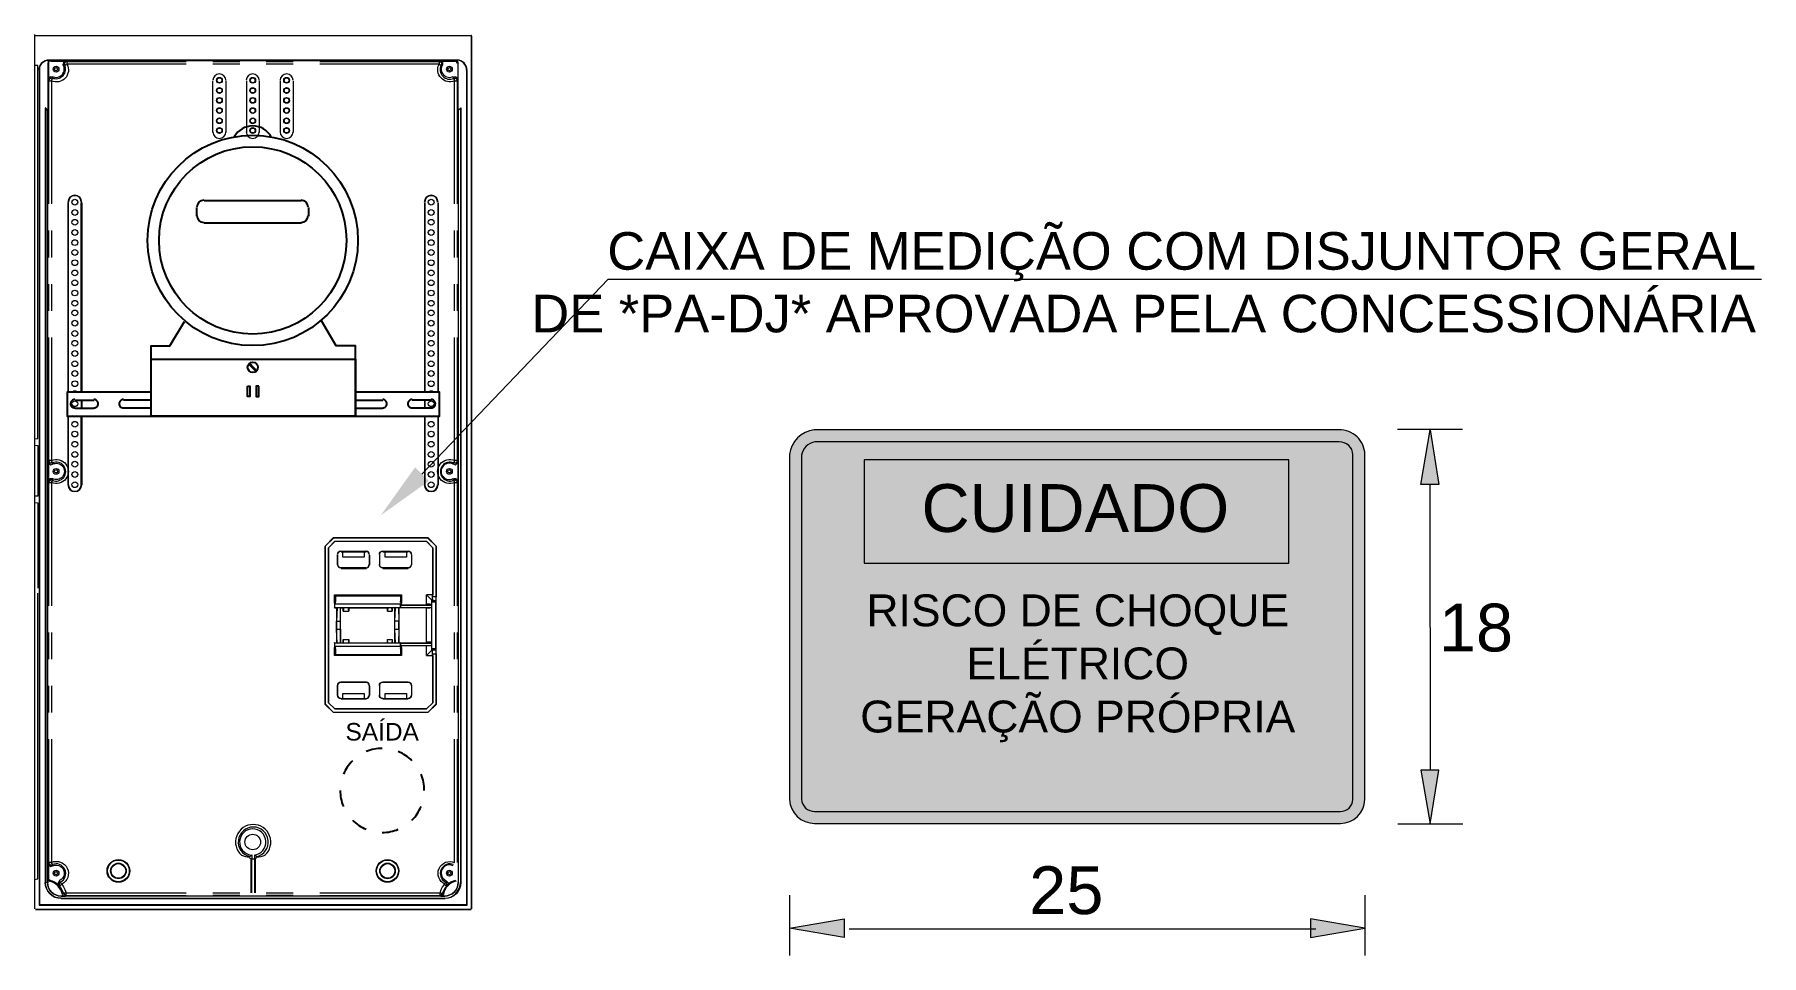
# Model space of a CAD drawing. Header units: millimetres. Extents: x 3949 to 5857, y -2161 to -943.
# Drawn here: x 5021 to 5170.9, y -2160.7 to -2080.8 of the extents above; entities that cross this region are included whole.
import ezdxf

# ---------------------------------------------------------------- set-up
doc = ezdxf.new("R2010")
doc.units = ezdxf.units.MM
doc.layers.add('PADRÃO DE ENTRADA', color=7, linetype='Continuous', lineweight=0)
doc.styles.add('ARIAL', font='arial.ttf')
doc.styles.add('PDF Arial', font='arial.ttf')
doc.styles.add('PDF TimesNewRomanPSMT', font='arial.ttf')

msp = doc.modelspace()

# ---------------------------------------------------------------- hatches: boundary and pattern name
at = {"layer": 'PADRÃO DE ENTRADA', "lineweight": 0}
h = msp.add_hatch(color=256, dxfattribs=at)
h.dxf.hatch_style = 1
edge = h.paths.add_edge_path()
edge.add_arc((5134.31, -2117.32), 2.19, 1.5279, 91.5282)
edge.add_line((5134.25, -2115.13), (5088.7, -2115.13))
edge.add_arc((5088.97, -2117.53), 2.42, 96.3973, 173.6024)
edge.add_line((5086.57, -2117.26), (5086.57, -2147.21))
edge.add_arc((5088.73, -2147.12), 2.16, 182.4237, 270.2616)
edge.add_line((5088.74, -2149.28), (5134.37, -2149.28))
edge.add_arc((5134.38, -2147.17), 2.12, 269.6245, 358.8061)
edge.add_line((5136.5, -2147.21), (5136.5, -2117.26))
at = {"layer": 'PADRÃO DE ENTRADA', "lineweight": 0, "true_color": 0xf1eb1f}
h = msp.add_hatch(color=2, dxfattribs=at)
h.dxf.hatch_style = 1
edge = h.paths.add_edge_path()
edge.add_arc((5134.31, -2117.32), 1.15, 2.1054, 92.1058)
edge.add_line((5134.27, -2116.17), (5088.77, -2116.17))
edge.add_arc((5088.97, -2117.53), 1.38, 98.4711, 171.5285)
edge.add_line((5087.6, -2117.33), (5087.6, -2147.19))
edge.add_arc((5088.73, -2147.12), 1.13, 183.3575, 270.3624)
edge.add_line((5088.74, -2148.25), (5134.37, -2148.25))
edge.add_arc((5134.38, -2147.17), 1.08, 269.4744, 358.3289)
edge.add_line((5135.46, -2147.2), (5135.46, -2117.28))
at = {"layer": 'PADRÃO DE ENTRADA', "lineweight": 0, "true_color": 0x000000}
h = msp.add_hatch(color=18, dxfattribs=at)
h.dxf.hatch_style = 1
h.paths.add_polyline_path([(5129.9, -2117.72), (5093.04, -2117.72), (5093.04, -2126.71), (5129.9, -2126.71)])

# ---------------------------------------------------------------- linework, layer by layer
at = {"layer": 'PADRÃO DE ENTRADA', "lineweight": 0}
for p, q in [((5054.66, -2118.97), (5070.81, -2102.04)), ((5070.81, -2102.04), (5170.92, -2102.04))]:
    msp.add_line(p, q, dxfattribs=at)
at = {"layer": 'PADRÃO DE ENTRADA', "lineweight": 15}
for points in [[(5021.03, -2080.82, 0.414215), (5021.09, -2080.88, 0.414215), (5021.03, -2080.93)], [(5057.6, -2083.09), (5022.43, -2083.09, 0.414213), (5022.23, -2083.32)], [(5022.58, -2119.39), (5022.46, -2119.39), (5022.35, -2119.39), (5022.27, -2119.46), (5022.27, -2119.58), (5022.27, -2117.92), (5022.27, -2118.03), (5022.35, -2118.11), (5022.46, -2118.15), (5022.58, -2118.11, -1.671857), (5022.57, -2119.36)], [(5047.22, -2131.72, 0.011486), (5047.21, -2132.05, 0.011486), (5047.22, -2132.39)], [(5047.59, -2132.39, 0.011486), (5047.6, -2132.05, 0.011486), (5047.59, -2131.72)], [(5052.28, -2131.72, 0.011486), (5052.27, -2132.05, 0.011486), (5052.28, -2132.39)], [(5052.65, -2132.39, 0.011486), (5052.66, -2132.05, 0.011486), (5052.65, -2131.72)], [(5022.43, -2154.25), (5022.31, -2154.18), (5022.27, -2154.06), (5022.27, -2152.79), (5022.27, -2152.9), (5022.35, -2152.98), (5022.46, -2153.02), (5022.58, -2152.98, -1.055241), (5023.17, -2154.26)], [(5058.02, -2154.41, -0.414101), (5056.64, -2155.8), (5023.35, -2155.8)]]:
    msp.add_lwpolyline(points, format="xyb", dxfattribs=at)
for points in [[(5021.04, -2080.97), (5021.04, -2156.69)], [(5021.11, -2080.89), (5058.92, -2080.89)], [(5058.95, -2156.69), (5058.95, -2080.97), (5058.95, -2156.69)], [(5058.95, -2080.97), (5058.95, -2156.69)], [(5022.19, -2083.28), (5022.19, -2087.41)], [(5022.58, -2084.52), (5022.46, -2084.48), (5022.35, -2084.52), (5022.27, -2084.6), (5022.27, -2084.71), (5022.27, -2083.36)], [(5057.72, -2083.05), (5022.31, -2083.05)], [(5022.46, -2083.13), (5023.74, -2083.13), (5023.62, -2083.17), (5023.55, -2083.24), (5023.51, -2083.36), (5023.55, -2083.48)], [(5056.48, -2083.48), (5056.48, -2083.36), (5056.48, -2083.24), (5056.41, -2083.17), (5056.29, -2083.13), (5057.53, -2083.13)], [(5057.76, -2083.36), (5057.76, -2084.71), (5057.72, -2084.6), (5057.64, -2084.52), (5057.53, -2084.48), (5057.41, -2084.52)], [(5057.8, -2087.41), (5057.8, -2083.28)], [(5021.04, -2115.91), (5021.31, -2115.87), (5021.31, -2083.51), (5021.04, -2083.51)], [(5021.42, -2083.94), (5021.42, -2156.38)], [(5021.42, -2083.94), (5021.42, -2083.94)], [(5021.46, -2083.67), (5021.46, -2156.34)], [(5036.52, -2089.31), (5036.52, -2084.83)], [(5037.64, -2084.83), (5037.64, -2089.31)], [(5039.45, -2089.31), (5039.45, -2084.83)], [(5040.54, -2084.83), (5040.54, -2089.31)], [(5042.39, -2089.31), (5042.39, -2084.83)], [(5043.47, -2084.83), (5043.47, -2089.31)], [(5058.53, -2083.67), (5058.53, -2156.34), (5058.57, -2156.38), (5058.57, -2083.94)], [(5022, -2087.22), (5021.96, -2087.18), (5021.96, -2154.45)], [(5022.35, -2154.33), (5022.23, -2154.25), (5022.19, -2154.1), (5022.19, -2154.45), (5022.19, -2087.41), (5022, -2087.22), (5022, -2154.45)], [(5022.19, -2087.41), (5022.19, -2087.41)], [(5058.03, -2087.22), (5058.03, -2087.18), (5058.03, -2154.45), (5058.03, -2087.22), (5057.8, -2087.41), (5057.8, -2154.45)], [(5023.97, -2111.86), (5023.97, -2095.41), (5023.93, -2095.41), (5023.93, -2111.86)], [(5025.09, -2111.86), (5025.09, -2095.41), (5025.13, -2095.41), (5025.13, -2111.86)], [(5054.9, -2095.41), (5054.9, -2095.41)], [(5056.06, -2095.41), (5056.06, -2095.41)], [(5025.09, -2112.55), (5025.09, -2113.25)], [(5025.13, -2112.55), (5025.13, -2113.25)], [(5023.93, -2113.94), (5023.93, -2119.93), (5023.97, -2119.93), (5023.97, -2113.94)], [(5025.13, -2113.94), (5025.13, -2119.93), (5025.09, -2119.93), (5025.09, -2113.94)], [(5021.04, -2116.45), (5021.31, -2116.49), (5021.31, -2120.89), (5021.04, -2120.89)], [(5057.41, -2118.11), (5057.53, -2118.15), (5057.64, -2118.11), (5057.72, -2118.03), (5057.76, -2117.92), (5057.76, -2119.58), (5057.72, -2119.46), (5057.64, -2119.39), (5057.53, -2119.39), (5057.41, -2119.39)], [(5021.04, -2121.43), (5021.31, -2121.47), (5021.31, -2128.88)], [(5047.1, -2124.83), (5046.56, -2125.37), (5047.1, -2124.79)], [(5046.56, -2138.81), (5046.56, -2125.37), (5046.56, -2138.81)], [(5046.98, -2124.48), (5055.17, -2124.48), (5055.17, -2124.52), (5046.98, -2124.52)], [(5055.05, -2124.83), (5047.1, -2124.83), (5047.1, -2124.79), (5055.05, -2124.79)], [(5055.87, -2134.25), (5055.9, -2134.25), (5055.59, -2134.25), (5055.59, -2134.29), (5055.48, -2134.29), (5055.05, -2134.71), (5055.59, -2134.71), (5055.59, -2138.81), (5055.59, -2134.56), (5055.9, -2134.56), (5055.9, -2138.92), (5055.9, -2138.96), (5055.9, -2125.22), (5055.9, -2129.62), (5055.59, -2129.62), (5055.59, -2125.37), (5055.59, -2129.46), (5055.05, -2129.46)], [(5055.17, -2124.52), (5055.9, -2125.22), (5055.17, -2124.48)], [(5047.33, -2126.84), (5047.33, -2125.99), (5047.33, -2126.84)], [(5049.65, -2125.72), (5049.65, -2126.18), (5047.8, -2126.18), (5047.8, -2125.72)], [(5050.11, -2126.84), (5050.11, -2125.99), (5050.11, -2126.84)], [(5053.32, -2125.72), (5053.32, -2126.18), (5051.46, -2126.18), (5051.46, -2125.72)], [(5021.04, -2154.14), (5021.31, -2154.1), (5021.31, -2129.31)], [(5047.06, -2130.16), (5047.06, -2129.46), (5052.89, -2129.46), (5052.89, -2130.16)], [(5052.81, -2130.04), (5052.81, -2129.54), (5047.14, -2129.54), (5047.14, -2130.04)], [(5052.89, -2130.31), (5055.05, -2130.31), (5055.05, -2129.46), (5055.48, -2129.89), (5055.59, -2129.89), (5055.59, -2129.93), (5055.9, -2129.93), (5055.87, -2129.93)], [(5055.52, -2129.93), (5055.87, -2129.93), (5055.87, -2130.08), (5055.52, -2130.08), (5055.52, -2129.93), (5055.48, -2129.89), (5055.48, -2130.31), (5055.48, -2130.35), (5055.48, -2130.54), (5055.48, -2130.58), (5055.48, -2133.6), (5055.48, -2133.63), (5055.48, -2133.87), (5055.48, -2134.29), (5055.52, -2134.25), (5055.52, -2134.1), (5055.52, -2130.08)], [(5047.1, -2130.12), (5047.06, -2130.16), (5047.06, -2130.58), (5047.1, -2130.54), (5047.29, -2130.54), (5047.6, -2130.54), (5047.87, -2130.54), (5048.26, -2130.54), (5051.69, -2130.54), (5052.04, -2130.54), (5052.35, -2130.54), (5052.62, -2130.54), (5052.81, -2130.54), (5052.81, -2130.35), (5052.89, -2130.31), (5052.89, -2130.16), (5052.81, -2130.12)], [(5047.06, -2130.58), (5047.25, -2130.58), (5047.29, -2130.54), (5047.25, -2131.74), (5047.6, -2131.74), (5047.6, -2130.54), (5047.6, -2130.58), (5047.83, -2130.58), (5047.87, -2130.54), (5047.83, -2130.85), (5048.3, -2130.85), (5048.26, -2130.54), (5048.3, -2130.58), (5051.66, -2130.58), (5051.69, -2130.54), (5051.66, -2130.85), (5052.08, -2130.85)], [(5047.25, -2130.58), (5047.25, -2133.6), (5047.29, -2133.63), (5047.25, -2132.44), (5047.6, -2132.44), (5047.6, -2133.63), (5047.6, -2133.6), (5047.83, -2133.6), (5047.87, -2133.63), (5047.83, -2133.32), (5048.3, -2133.32), (5048.26, -2133.63), (5048.3, -2133.6), (5051.66, -2133.6), (5051.69, -2133.63), (5051.66, -2133.32), (5052.08, -2133.32), (5052.04, -2133.63), (5052.08, -2133.6), (5052.31, -2133.6), (5052.35, -2133.63), (5052.31, -2132.44), (5052.66, -2132.44), (5052.62, -2133.63), (5052.66, -2133.6), (5055.05, -2133.6), (5055.05, -2130.58), (5052.66, -2130.58), (5052.62, -2130.54), (5052.66, -2131.74), (5052.31, -2131.74), (5052.35, -2130.54), (5052.31, -2130.58), (5052.08, -2130.58)], [(5047.6, -2133.6), (5047.6, -2130.58)], [(5047.83, -2130.85), (5047.83, -2130.58)], [(5048.3, -2130.58), (5048.3, -2130.85)], [(5051.66, -2130.85), (5051.66, -2130.58)], [(5052.31, -2133.6), (5052.31, -2130.58)], [(5052.66, -2130.58), (5052.66, -2133.6)], [(5052.81, -2130.35), (5055.48, -2130.35)], [(5052.81, -2130.54), (5055.48, -2130.54)], [(5055.52, -2134.1), (5055.87, -2134.1), (5055.87, -2130.08)], [(5055.48, -2133.87), (5052.81, -2133.87), (5052.81, -2133.63), (5052.62, -2133.63), (5052.35, -2133.63), (5052.04, -2133.63), (5051.69, -2133.63), (5048.26, -2133.63), (5047.87, -2133.63), (5047.6, -2133.63), (5047.29, -2133.63), (5047.1, -2133.63), (5047.06, -2133.6), (5047.06, -2134.02), (5047.1, -2134.06)], [(5047.06, -2133.6), (5047.25, -2133.6)], [(5052.89, -2134.02), (5052.89, -2134.71), (5047.06, -2134.71), (5047.06, -2134.02)], [(5047.14, -2134.14), (5047.14, -2134.64), (5047.14, -2133.9), (5052.81, -2133.9), (5052.81, -2134.64), (5052.81, -2134.14)], [(5047.83, -2133.6), (5047.83, -2133.32)], [(5048.3, -2133.32), (5048.3, -2133.6)], [(5051.66, -2133.6), (5051.66, -2133.32)], [(5052.08, -2133.32), (5052.08, -2133.6)], [(5052.81, -2133.63), (5055.48, -2133.63)], [(5052.81, -2134.06), (5052.89, -2134.02), (5052.89, -2133.87)], [(5055.05, -2134.71), (5055.05, -2133.87)], [(5055.87, -2134.1), (5055.87, -2134.25), (5055.52, -2134.25)], [(5052.81, -2134.64), (5047.14, -2134.64), (5052.81, -2134.64)], [(5047.33, -2137.34), (5047.33, -2137.34)], [(5047.33, -2138.19), (5047.33, -2137.34), (5047.33, -2138.19)], [(5047.64, -2137.03), (5047.64, -2137.03)], [(5050.11, -2137.34), (5050.11, -2137.34)], [(5053.47, -2137.03), (5051.27, -2137.03), (5053.47, -2137.03)], [(5047.1, -2139.35), (5046.56, -2138.81), (5047.1, -2139.35)], [(5047.8, -2138.46), (5047.8, -2138), (5049.65, -2138), (5049.65, -2138.46)], [(5050.11, -2138.19), (5050.11, -2138.19)], [(5051.27, -2138.46), (5051.27, -2138.46)], [(5051.46, -2138.46), (5051.46, -2138), (5053.32, -2138), (5053.32, -2138.46)], [(5053.47, -2138.46), (5053.47, -2138.46)], [(5055.59, -2138.81), (5055.05, -2139.35), (5055.59, -2138.81)], [(5046.25, -2138.92), (5046.98, -2139.66), (5046.25, -2138.96)], [(5055.9, -2138.96), (5055.17, -2139.66), (5046.98, -2139.66)], [(5047.1, -2139.35), (5055.05, -2139.35), (5047.1, -2139.35)], [(5055.17, -2139.66), (5055.9, -2138.92)], [(5038.99, -2152.05), (5039.34, -2152.17), (5039.69, -2152.21), (5039.69, -2152.17), (5039.88, -2152.01), (5039.88, -2152.36)], [(5039.69, -2152.25), (5039.84, -2152.36), (5040.15, -2152.36), (5040.3, -2152.25)], [(5039.84, -2152.36), (5039.88, -2152.36), (5040.15, -2152.36), (5040.15, -2152.01), (5040.3, -2152.17), (5040.3, -2152.21), (5040.69, -2152.17), (5041.04, -2152.05)], [(5023.2, -2154.29), (5023.12, -2154.37), (5023.08, -2154.45), (5023.08, -2154.56), (5023.12, -2154.68)], [(5056.79, -2154.29), (5056.87, -2154.37), (5056.95, -2154.45), (5056.95, -2154.56), (5056.87, -2154.68)], [(5021.11, -2156.76), (5058.92, -2156.76)], [(5058.53, -2156.34), (5021.46, -2156.34), (5021.42, -2156.38), (5058.57, -2156.38)], [(5056.52, -2155.45), (5056.44, -2155.57), (5056.33, -2155.6), (5056.64, -2155.6), (5023.35, -2155.6), (5023.7, -2155.6), (5023.55, -2155.57), (5023.47, -2155.45)], [(5056.68, -2155.84), (5023.35, -2155.84)]]:
    msp.add_lwpolyline(points, dxfattribs=at)
for points in [[(5022.29, -2083.03, 0.414213), (5021.42, -2083.9, -0.414213)], [(5024.33, -2113.91, 0.467696), (5024.72, -2113.91, -0.416518)], [(5055.26, -2113.91, 0.467696), (5055.65, -2113.91, -0.416518)], [(5047.62, -2125.66, 0.414101), (5047.33, -2125.95, -0.414101)], [(5047.33, -2126.8, 0.414101), (5047.62, -2127.09, -0.414101)], [(5051.25, -2125.66, 0.414101), (5050.96, -2125.95, -0.414101)], [(5050.96, -2126.8, 0.414101), (5051.25, -2127.09, -0.414101)], [(5053.74, -2125.95, 0.414101), (5053.45, -2125.66, -0.414101)], [(5053.45, -2127.09, 0.414101), (5053.74, -2126.8, -0.414101)], [(5047.62, -2137.02, 0.414101), (5047.33, -2137.31, -0.414101)], [(5051.25, -2137.02, 0.414101), (5050.96, -2137.31, -0.414101)], [(5053.74, -2137.31, 0.414101), (5053.45, -2137.02, -0.414101)], [(5047.33, -2138.15, 0.414101), (5047.62, -2138.44, -0.414101)], [(5050.96, -2138.15, 0.414101), (5051.25, -2138.44, -0.414101)], [(5053.45, -2138.44, 0.414101), (5053.74, -2138.15, -0.414101)], [(5021.96, -2154.41, 0.414101), (5023.33, -2155.78, -0.414101)], [(5022.15, -2154.41, 0.41421), (5023.33, -2155.59, -0.41421)], [(5056.62, -2155.59, 0.41421), (5057.79, -2154.41, -0.41421)]]:
    msp.add_lwpolyline(points, format="xyb", close=True, dxfattribs=at)
at = {"layer": 'PADRÃO DE ENTRADA', "lineweight": 0}
for points in [[(5022.27, -2083.36), (5022.19, -2083.28)], [(5022.43, -2083.09), (5022.46, -2083.13)], [(5034.2, -2083.4), (5023.85, -2083.4), (5023.85, -2083.17), (5023.82, -2083.17), (5023.78, -2083.17), (5023.74, -2083.21), (5023.7, -2083.21), (5023.66, -2083.24), (5023.66, -2083.28), (5023.62, -2083.32), (5023.62, -2083.36), (5023.62, -2083.4), (5023.62, -2083.44), (5023.66, -2083.48), (5023.55, -2083.48)], [(5023.74, -2083.13), (5023.85, -2083.17), (5034.2, -2083.17)], [(5036.52, -2083.17), (5038.84, -2083.17)], [(5038.84, -2083.4), (5036.52, -2083.4)], [(5041.15, -2083.17), (5043.47, -2083.17)], [(5043.47, -2083.4), (5041.15, -2083.4)], [(5045.79, -2083.17), (5056.14, -2083.17), (5056.29, -2083.13)], [(5057.53, -2083.13), (5057.6, -2083.09)], [(5057.8, -2083.28), (5057.76, -2083.36)], [(5022.58, -2084.52), (5022.58, -2084.63), (5022.54, -2084.63), (5022.5, -2084.6), (5022.46, -2084.6), (5022.43, -2084.63), (5022.39, -2084.63), (5022.35, -2084.67), (5022.31, -2084.71), (5022.31, -2084.75), (5022.27, -2084.79), (5022.27, -2084.83), (5022.5, -2084.83), (5022.5, -2095.52)], [(5022.27, -2095.52), (5022.27, -2084.83), (5022.27, -2084.71)], [(5057.49, -2095.52), (5057.49, -2084.83), (5057.72, -2084.83), (5057.72, -2084.79), (5057.72, -2084.75), (5057.68, -2084.71), (5057.68, -2084.67), (5057.64, -2084.67), (5057.6, -2084.63), (5057.56, -2084.63), (5057.53, -2084.6), (5057.49, -2084.6), (5057.45, -2084.63), (5057.41, -2084.63), (5057.41, -2084.52)], [(5057.76, -2084.71), (5057.72, -2084.83), (5057.72, -2095.52)], [(5022.27, -2100.16), (5022.27, -2097.84)], [(5022.5, -2097.84), (5022.5, -2100.16)], [(5057.49, -2100.16), (5057.49, -2097.84)], [(5057.72, -2097.84), (5057.72, -2100.16)], [(5022.27, -2104.79), (5022.27, -2102.47)], [(5022.5, -2102.47), (5022.5, -2104.79)], [(5057.49, -2104.79), (5057.49, -2102.47)], [(5057.72, -2102.47), (5057.72, -2104.79)], [(5022.27, -2117.92), (5022.27, -2117.8), (5022.27, -2107.11)], [(5022.5, -2107.11), (5022.5, -2117.8), (5022.27, -2117.8), (5022.27, -2117.84), (5022.31, -2117.88), (5022.31, -2117.92), (5022.35, -2117.96), (5022.39, -2118), (5022.43, -2118), (5022.46, -2118), (5022.5, -2118), (5022.54, -2118), (5022.58, -2118), (5022.58, -2118.11)], [(5057.41, -2118.11), (5057.41, -2118), (5057.45, -2118), (5057.49, -2118), (5057.53, -2118), (5057.56, -2118), (5057.6, -2118), (5057.64, -2117.96), (5057.68, -2117.96), (5057.68, -2117.92), (5057.72, -2117.88), (5057.72, -2117.84), (5057.72, -2117.8), (5057.49, -2117.8), (5057.49, -2107.11)], [(5057.72, -2107.11), (5057.72, -2117.8), (5057.76, -2117.92)], [(5022.58, -2119.39), (5022.58, -2119.5), (5022.54, -2119.5), (5022.5, -2119.5), (5022.46, -2119.5), (5022.43, -2119.5), (5022.39, -2119.5), (5022.35, -2119.54), (5022.35, -2119.58), (5022.31, -2119.58), (5022.31, -2119.62), (5022.27, -2119.66), (5022.27, -2119.69), (5022.5, -2119.69), (5022.5, -2130.39)], [(5022.27, -2130.39), (5022.27, -2119.69), (5022.27, -2119.58)], [(5057.76, -2119.58), (5057.72, -2119.69), (5057.72, -2130.39)], [(5022.27, -2135.02), (5022.27, -2132.71)], [(5022.5, -2132.71), (5022.5, -2135.02)], [(5057.49, -2135.02), (5057.49, -2132.71)], [(5057.72, -2132.71), (5057.72, -2135.02)], [(5022.27, -2139.66), (5022.27, -2137.34)], [(5022.5, -2137.34), (5022.5, -2139.66)], [(5057.49, -2139.66), (5057.49, -2137.34)], [(5057.72, -2137.34), (5057.72, -2139.66)], [(5022.27, -2152.79), (5022.27, -2152.67), (5022.27, -2141.97)], [(5022.5, -2141.97), (5022.5, -2152.67), (5022.27, -2152.67), (5022.27, -2152.71), (5022.31, -2152.75), (5022.31, -2152.79), (5022.35, -2152.82), (5022.35, -2152.86), (5022.39, -2152.86), (5022.43, -2152.86), (5022.46, -2152.9), (5022.5, -2152.9), (5022.54, -2152.9), (5022.58, -2152.86), (5022.58, -2152.98)], [(5057.72, -2141.97), (5057.72, -2152.67)], [(5021.96, -2154.45), (5022, -2154.45)], [(5022.19, -2154.1), (5022.27, -2154.06)], [(5022.19, -2154.45), (5022.19, -2154.45)], [(5022.43, -2154.25), (5022.43, -2154.29), (5022.35, -2154.33)], [(5023.47, -2155.45), (5023.55, -2155.33), (5023.58, -2155.37), (5023.58, -2155.41), (5023.62, -2155.45), (5023.66, -2155.49), (5023.7, -2155.49), (5023.74, -2155.53), (5023.78, -2155.53), (5023.78, -2155.3), (5023.74, -2155.3), (5023.7, -2155.33), (5023.66, -2155.33), (5023.62, -2155.33), (5023.58, -2155.33), (5023.55, -2155.33), (5023.47, -2155.14), (5023.35, -2154.91), (5023.2, -2154.72), (5023.12, -2154.68)], [(5036.52, -2155.3), (5038.84, -2155.3)], [(5041.15, -2155.3), (5043.47, -2155.3)], [(5045.79, -2155.3), (5056.25, -2155.3), (5056.29, -2155.3), (5056.33, -2155.33), (5056.37, -2155.33), (5056.41, -2155.33), (5056.44, -2155.33), (5056.44, -2155.37), (5056.41, -2155.41), (5056.41, -2155.45), (5056.37, -2155.49), (5056.33, -2155.49), (5056.29, -2155.53), (5056.25, -2155.53), (5056.25, -2155.3), (5056.33, -2155.03), (5056.44, -2154.79), (5056.64, -2154.56), (5056.64, -2154.6), (5056.68, -2154.64), (5056.71, -2154.64), (5056.75, -2154.68), (5056.79, -2154.72), (5056.83, -2154.68), (5056.83, -2154.64), (5056.83, -2154.6), (5056.83, -2154.56), (5056.83, -2154.52), (5056.83, -2154.48), (5056.79, -2154.45), (5056.79, -2154.41), (5056.75, -2154.41), (5056.71, -2154.37), (5056.79, -2154.29)], [(5056.87, -2154.68), (5056.79, -2154.72), (5056.64, -2154.91), (5056.52, -2155.14), (5056.44, -2155.33), (5056.52, -2155.45)], [(5023.35, -2155.6), (5023.35, -2155.6)], [(5023.35, -2155.8), (5023.35, -2155.84)], [(5023.7, -2155.6), (5023.78, -2155.53), (5034.2, -2155.53)], [(5038.84, -2155.53), (5036.52, -2155.53)], [(5043.47, -2155.53), (5041.15, -2155.53)], [(5045.79, -2155.53), (5056.25, -2155.53), (5056.33, -2155.6)], [(5056.64, -2155.6), (5056.64, -2155.6)], [(5056.68, -2155.84), (5056.64, -2155.8)]]:
    msp.add_lwpolyline(points, dxfattribs=at)
for points in [[(5023.66, -2083.48), (5023.7, -2083.48), (5023.7, -2083.44), (5023.74, -2083.44), (5023.78, -2083.44), (5023.82, -2083.4), (5023.85, -2083.4, -0.724436), (5022.5, -2084.83), (5022.5, -2084.79), (5022.54, -2084.75), (5022.54, -2084.71), (5022.58, -2084.67), (5022.58, -2084.63)], [(5056.48, -2083.48), (5056.33, -2083.48), (5056.37, -2083.44), (5056.37, -2083.4), (5056.37, -2083.36), (5056.37, -2083.32), (5056.37, -2083.28), (5056.33, -2083.24), (5056.29, -2083.21), (5056.25, -2083.21), (5056.21, -2083.17), (5056.17, -2083.17), (5056.14, -2083.17), (5056.14, -2083.4), (5056.17, -2083.4), (5056.21, -2083.44), (5056.25, -2083.44), (5056.29, -2083.44), (5056.33, -2083.48, 0.69971), (5057.41, -2084.63), (5057.41, -2084.67), (5057.45, -2084.67), (5057.45, -2084.71), (5057.45, -2084.75), (5057.49, -2084.79), (5057.49, -2084.83, -0.700957), (5056.14, -2083.4), (5045.79, -2083.4)], [(5057.49, -2130.39), (5057.49, -2119.69, -1.555767), (5057.49, -2117.8), (5057.49, -2117.84), (5057.45, -2117.88), (5057.45, -2117.92), (5057.41, -2117.96), (5057.41, -2118, 1.541167), (5057.41, -2119.5), (5057.41, -2119.54), (5057.45, -2119.58), (5057.45, -2119.62), (5057.49, -2119.66), (5057.49, -2119.69), (5057.72, -2119.69), (5057.72, -2119.66), (5057.72, -2119.62), (5057.68, -2119.58), (5057.64, -2119.54), (5057.6, -2119.5), (5057.56, -2119.5), (5057.53, -2119.5), (5057.49, -2119.5), (5057.45, -2119.5), (5057.41, -2119.5), (5057.41, -2119.39)], [(5057.41, -2152.86, 0.96917), (5056.71, -2154.37), (5056.71, -2154.41), (5056.68, -2154.45), (5056.68, -2154.48), (5056.64, -2154.52), (5056.64, -2154.56, -0.975434), (5057.49, -2152.67), (5057.49, -2141.97)], [(5023.2, -2154.29), (5023.28, -2154.37), (5023.24, -2154.41), (5023.2, -2154.45), (5023.16, -2154.48), (5023.16, -2154.52), (5023.16, -2154.56), (5023.16, -2154.6), (5023.16, -2154.64), (5023.2, -2154.68), (5023.2, -2154.72), (5023.24, -2154.72), (5023.24, -2154.68), (5023.28, -2154.68), (5023.28, -2154.64), (5023.31, -2154.64), (5023.35, -2154.6), (5023.39, -2154.56), (5023.35, -2154.52), (5023.35, -2154.48), (5023.31, -2154.45), (5023.31, -2154.41), (5023.28, -2154.41), (5023.28, -2154.37, 0.96917), (5022.58, -2152.86), (5022.58, -2152.82), (5022.54, -2152.79), (5022.54, -2152.75), (5022.5, -2152.71), (5022.5, -2152.67, -0.98486), (5023.39, -2154.56), (5023.55, -2154.79), (5023.66, -2155.03), (5023.78, -2155.3), (5034.2, -2155.3)]]:
    msp.add_lwpolyline(points, format="xyb", dxfattribs=at)
at = {"layer": 'PADRÃO DE ENTRADA', "lineweight": 25}
for points in [[(5035.75, -2095.21), (5044.2, -2095.21)], [(5035.13, -2096.57), (5035.13, -2095.83)], [(5044.82, -2095.83), (5044.82, -2096.57)], [(5044.2, -2097.18), (5035.75, -2097.18)], [(5031.15, -2113.94), (5031.15, -2107.84), (5032.77, -2107.84), (5034.05, -2105.72)], [(5048.88, -2113.94), (5048.88, -2107.84), (5047.22, -2107.84), (5045.94, -2105.68)], [(5039.65, -2109.46), (5040.3, -2110.08)], [(5039.72, -2109.38), (5040.34, -2110.04)], [(5031.15, -2111.86), (5023.85, -2111.86), (5023.85, -2113.94), (5056.17, -2113.94), (5056.17, -2111.86), (5048.88, -2111.86)], [(5024.55, -2112.55), (5026.21, -2112.55)], [(5024.55, -2113.25), (5026.21, -2113.25)], [(5031.15, -2112.55), (5028.76, -2112.55)], [(5031.15, -2113.25), (5028.76, -2113.25)], [(5048.88, -2112.55), (5051.27, -2112.55)], [(5048.88, -2113.25), (5051.27, -2113.25)], [(5055.48, -2112.55), (5053.82, -2112.55)], [(5055.48, -2113.25), (5053.82, -2113.25)], [(5039.84, -2152.36), (5039.84, -2155.3)], [(5040.15, -2152.36), (5040.15, -2155.3)]]:
    msp.add_lwpolyline(points, dxfattribs=at)
at = {"layer": 'PADRÃO DE ENTRADA', "lineweight": 15}
for points in [[(5054.9, -2095.41), (5054.9, -2111.86)], [(5056.06, -2111.86), (5056.06, -2095.41)], [(5054.9, -2112.55), (5054.9, -2113.25)], [(5054.9, -2119.93), (5054.9, -2113.94)], [(5056.06, -2119.93), (5056.06, -2113.94)], [(5046.25, -2138.92), (5046.25, -2138.96), (5046.25, -2125.22), (5046.98, -2124.48), (5046.98, -2124.52), (5046.25, -2125.22)], [(5055.05, -2124.83), (5055.05, -2124.79), (5055.59, -2125.37)], [(5049.84, -2125.68), (5047.64, -2125.68), (5047.64, -2125.72), (5047.72, -2125.72), (5047.8, -2125.72), (5049.65, -2125.72), (5049.76, -2125.72), (5049.8, -2125.72)], [(5050.96, -2125.99), (5050.96, -2126.84), (5051, -2126.84), (5051, -2125.99)], [(5053.47, -2125.68), (5051.27, -2125.68), (5051.27, -2125.72), (5051.35, -2125.72), (5051.46, -2125.72), (5053.32, -2125.72), (5053.39, -2125.72), (5053.47, -2125.72)], [(5053.78, -2126.84), (5053.78, -2125.99), (5053.74, -2125.99), (5053.74, -2126.84)], [(5047.64, -2127.11), (5047.64, -2127.15), (5049.84, -2127.15), (5049.8, -2127.11)], [(5051.27, -2127.11), (5051.27, -2127.15), (5053.47, -2127.15), (5053.47, -2127.11)], [(5047.14, -2129.54), (5052.81, -2129.54), (5052.81, -2130.27), (5047.14, -2130.27)], [(5052.08, -2130.85), (5052.04, -2130.54), (5052.08, -2130.58)], [(5049.84, -2137.03), (5047.64, -2137.03), (5049.8, -2137.03)], [(5050.11, -2138.19), (5050.11, -2137.34)], [(5051, -2138.19), (5051, -2137.34), (5050.96, -2137.34), (5050.96, -2138.19)], [(5053.78, -2137.34), (5053.74, -2137.34), (5053.74, -2138.19), (5053.78, -2138.19)], [(5047.64, -2138.46), (5049.84, -2138.46), (5049.8, -2138.46), (5049.76, -2138.46), (5049.65, -2138.46), (5047.8, -2138.46), (5047.72, -2138.46)], [(5051.27, -2138.46), (5053.47, -2138.46), (5053.39, -2138.46), (5053.32, -2138.46), (5051.46, -2138.46), (5051.35, -2138.46)], [(5021.11, -2156.76), (5058.92, -2156.76)], [(5021.11, -2156.76), (5058.92, -2156.76)]]:
    msp.add_lwpolyline(points, close=True, dxfattribs=at)
at = {"layer": 'PADRÃO DE ENTRADA', "lineweight": 25}
for points in [[(5031.15, -2109), (5048.88, -2109), (5048.88, -2113.94), (5031.15, -2113.94)], [(5039.53, -2111.35), (5039.72, -2111.35), (5039.72, -2112.24), (5039.53, -2112.24)], [(5040.5, -2111.35), (5040.27, -2111.35), (5040.27, -2112.24), (5040.5, -2112.24)]]:
    msp.add_lwpolyline(points, close=True, dxfattribs=at)
for points in [[(5024.53, -2112.5, 0.414214), (5024.16, -2112.86, 0.414214), (5024.53, -2113.23)], [(5026.19, -2113.23, 0.414214), (5026.55, -2112.86, 0.414214), (5026.19, -2112.5)], [(5028.74, -2112.5, 0.414214), (5028.37, -2112.86, 0.414214), (5028.74, -2113.23)], [(5051.25, -2113.23, 0.414214), (5051.61, -2112.86, 0.414214), (5051.25, -2112.5)], [(5053.8, -2112.5, 0.414214), (5053.43, -2112.86, 0.414214), (5053.8, -2113.23)], [(5055.46, -2113.23, 0.414214), (5055.82, -2112.86, 0.414214), (5055.46, -2112.5)]]:
    msp.add_lwpolyline(points, format="xyb", dxfattribs=at)
at = {"layer": 'PADRÃO DE ENTRADA', "lineweight": 0}
for points in [[(5136.5, -2117.26, 0.414215), (5134.25, -2115.13), (5088.7, -2115.13, 0.35022), (5086.57, -2117.26), (5086.57, -2147.21, 0.403204), (5088.74, -2149.28), (5134.37, -2149.28, 0.410037), (5136.5, -2147.21)], [(5135.46, -2117.28, 0.414216), (5134.27, -2116.17), (5088.77, -2116.17, 0.330028), (5087.6, -2117.33), (5087.6, -2147.19, 0.398984), (5088.74, -2148.25), (5134.37, -2148.25, 0.40837), (5135.46, -2147.2)], [(5022.5, -2119.69), (5022.5, -2119.66), (5022.54, -2119.62), (5022.54, -2119.58), (5022.58, -2119.58), (5022.58, -2119.54), (5022.58, -2119.5, 1.545983), (5022.58, -2118), (5022.58, -2117.96), (5022.58, -2117.92), (5022.54, -2117.92), (5022.54, -2117.88), (5022.5, -2117.84), (5022.5, -2117.8, -1.555767)]]:
    msp.add_lwpolyline(points, format="xyb", close=True, dxfattribs=at)
at = {"layer": 'PADRÃO DE ENTRADA', "color": 150, "lineweight": 0, "true_color": 0x007eff}
for points in [[(5139.34, -2115.06), (5144.98, -2115.06)], [(5142.14, -2119.86), (5142.17, -2144.65)], [(5139.35, -2149.31), (5144.99, -2149.31)], [(5086.57, -2155.5), (5086.57, -2160.74)], [(5136.5, -2155.5), (5136.5, -2160.74)], [(5132.23, -2158.46), (5091.74, -2158.46)]]:
    msp.add_lwpolyline(points, dxfattribs=at)
for points in [[(5142.92, -2119.86), (5141.36, -2119.86), (5142.17, -2115.13)], [(5142.92, -2144.65), (5141.36, -2144.65), (5142.17, -2149.31)], [(5091.29, -2157.58), (5091.29, -2159.19), (5086.57, -2158.38)], [(5131.78, -2157.58), (5131.78, -2159.19), (5136.5, -2158.38)]]:
    msp.add_lwpolyline(points, close=True, dxfattribs=at)
at = {"layer": 'PADRÃO DE ENTRADA', "lineweight": 0}
msp.add_lwpolyline([(5129.9, -2117.72), (5093.04, -2117.72), (5093.04, -2126.71), (5129.9, -2126.71)], close=True, dxfattribs=at)
at = {"layer": 'PADRÃO DE ENTRADA', "lineweight": 15}
for centre, radius in [((5022.9, -2083.82), 0.251), ((5022.9, -2083.82), 0.135), ((5037.08, -2084.79), 0.251), ((5037.08, -2084.79), 0.212), ((5039.97, -2084.79), 0.251), ((5039.97, -2084.79), 0.212), ((5042.91, -2084.79), 0.251), ((5042.91, -2084.79), 0.212), ((5057.04, -2083.82), 0.251), ((5057.04, -2083.82), 0.135), ((5037.08, -2085.68), 0.251), ((5037.08, -2086.53), 0.251), ((5037.08, -2085.68), 0.212), ((5037.08, -2086.53), 0.212), ((5039.97, -2085.68), 0.251), ((5039.97, -2086.53), 0.251), ((5039.97, -2085.68), 0.212), ((5039.97, -2086.53), 0.212), ((5042.91, -2085.68), 0.251), ((5042.91, -2086.53), 0.251), ((5042.91, -2085.68), 0.212), ((5042.91, -2086.53), 0.212), ((5037.08, -2087.42), 0.251), ((5037.08, -2087.42), 0.212), ((5039.97, -2087.42), 0.251), ((5039.97, -2087.42), 0.212), ((5042.91, -2087.42), 0.251), ((5042.91, -2087.42), 0.212), ((5037.08, -2088.3), 0.251), ((5037.08, -2089.15), 0.251), ((5037.08, -2088.3), 0.212), ((5037.08, -2089.15), 0.212), ((5039.97, -2088.3), 0.251), ((5039.97, -2089.15), 0.251), ((5039.97, -2088.3), 0.212), ((5039.97, -2089.15), 0.212), ((5042.91, -2088.3), 0.251), ((5042.91, -2089.15), 0.251), ((5042.91, -2088.3), 0.212), ((5042.91, -2089.15), 0.212), ((5024.53, -2095.37), 0.251), ((5024.53, -2095.37), 0.251), ((5055.46, -2095.37), 0.251), ((5055.46, -2095.37), 0.251), ((5024.53, -2096.26), 0.251), ((5024.53, -2096.26), 0.251), ((5024.53, -2097.11), 0.251), ((5024.53, -2097.11), 0.251), ((5055.46, -2096.26), 0.251), ((5055.46, -2096.26), 0.251), ((5055.46, -2097.11), 0.251), ((5055.46, -2097.11), 0.251), ((5024.53, -2098), 0.251), ((5024.53, -2098), 0.251), ((5055.46, -2098), 0.251), ((5055.46, -2098), 0.251), ((5024.53, -2098.88), 0.251), ((5024.53, -2098.88), 0.251), ((5024.53, -2099.73), 0.251), ((5024.53, -2099.73), 0.251), ((5055.46, -2098.88), 0.251), ((5055.46, -2098.88), 0.251), ((5055.46, -2099.73), 0.251), ((5055.46, -2099.73), 0.251), ((5024.53, -2100.62), 0.251), ((5024.53, -2100.62), 0.251), ((5024.53, -2101.51), 0.251), ((5024.53, -2101.51), 0.251), ((5055.46, -2100.62), 0.251), ((5055.46, -2100.62), 0.251), ((5055.46, -2101.51), 0.251), ((5055.46, -2101.51), 0.251), ((5024.53, -2102.36), 0.251), ((5024.53, -2102.36), 0.251), ((5055.46, -2102.36), 0.251), ((5055.46, -2102.36), 0.251), ((5024.53, -2103.25), 0.251), ((5024.53, -2103.25), 0.251), ((5024.53, -2104.14), 0.251), ((5024.53, -2104.14), 0.251), ((5055.46, -2103.25), 0.251), ((5055.46, -2103.25), 0.251), ((5055.46, -2104.14), 0.251), ((5055.46, -2104.14), 0.251), ((5024.53, -2104.98), 0.251), ((5024.53, -2104.98), 0.251), ((5024.53, -2105.87), 0.251), ((5024.53, -2105.87), 0.251), ((5055.46, -2104.98), 0.251), ((5055.46, -2104.98), 0.251), ((5055.46, -2105.87), 0.251), ((5055.46, -2105.87), 0.251), ((5024.53, -2106.76), 0.251), ((5024.53, -2106.76), 0.251), ((5024.53, -2107.61), 0.251), ((5024.53, -2107.61), 0.251), ((5055.46, -2106.76), 0.251), ((5055.46, -2106.76), 0.251), ((5055.46, -2107.61), 0.251), ((5055.46, -2107.61), 0.251), ((5024.53, -2108.5), 0.251), ((5024.53, -2108.5), 0.251), ((5055.46, -2108.5), 0.251), ((5055.46, -2108.5), 0.251), ((5024.53, -2109.39), 0.251), ((5024.53, -2109.39), 0.251), ((5024.53, -2110.24), 0.251), ((5024.53, -2110.24), 0.251), ((5055.46, -2109.39), 0.251), ((5055.46, -2109.39), 0.251), ((5055.46, -2110.24), 0.251), ((5055.46, -2110.24), 0.251), ((5024.53, -2111.12), 0.251), ((5024.53, -2111.12), 0.251), ((5055.46, -2111.12), 0.251), ((5055.46, -2111.12), 0.251), ((5024.53, -2112.86), 0.251), ((5024.53, -2112.86), 0.251), ((5055.46, -2112.86), 0.251), ((5055.46, -2112.86), 0.251), ((5024.53, -2114.64), 0.251), ((5024.53, -2114.64), 0.251), ((5055.46, -2114.64), 0.251), ((5055.46, -2114.64), 0.251), ((5024.53, -2115.49), 0.251), ((5024.53, -2115.49), 0.251), ((5024.53, -2116.38), 0.251), ((5024.53, -2116.38), 0.251), ((5055.46, -2115.49), 0.251), ((5055.46, -2115.49), 0.251), ((5055.46, -2116.38), 0.251), ((5055.46, -2116.38), 0.251), ((5024.53, -2117.26), 0.251), ((5024.53, -2117.26), 0.251), ((5024.53, -2118.11), 0.251), ((5024.53, -2118.11), 0.251), ((5055.46, -2117.26), 0.251), ((5055.46, -2117.26), 0.251), ((5055.46, -2118.11), 0.251), ((5055.46, -2118.11), 0.251), ((5022.9, -2118.73), 0.251), ((5022.9, -2118.73), 0.135), ((5024.53, -2119), 0.251), ((5024.53, -2119), 0.251), ((5055.46, -2119), 0.251), ((5055.46, -2119), 0.251), ((5057.04, -2118.73), 0.251), ((5057.04, -2118.73), 0.135), ((5024.53, -2119.89), 0.251), ((5024.53, -2119.89), 0.251), ((5055.46, -2119.89), 0.251), ((5055.46, -2119.89), 0.251), ((5039.97, -2150.9), 0.676), ((5039.97, -2150.9), 0.676), ((5022.9, -2153.6), 0.251), ((5022.9, -2153.6), 0.135), ((5028.31, -2153.41), 0.985), ((5028.31, -2153.41), 0.946), ((5028.31, -2153.41), 0.676), ((5028.31, -2153.41), 0.637), ((5051.67, -2153.41), 0.985), ((5051.67, -2153.41), 0.946), ((5051.67, -2153.41), 0.676), ((5051.67, -2153.41), 0.637), ((5057.04, -2153.6), 0.251), ((5057.04, -2153.6), 0.135)]:
    msp.add_circle(centre, radius, dxfattribs=at)
at = {"layer": 'PADRÃO DE ENTRADA', "lineweight": 25}
for centre, radius in [((5039.97, -2098.69), 9.13), ((5039.97, -2098.69), 8.13), ((5039.97, -2109.7), 0.444)]:
    msp.add_circle(centre, radius, dxfattribs=at)
at = {"layer": 'PADRÃO DE ENTRADA', "lineweight": 15}
for centre, radius, start, end in [((5021.09, -2080.93), 0.0579, 89.9999, 180.0001), ((5058.89, -2080.93), 0.0579, 359.9999, 90.0001), ((5058.89, -2080.93), 0.0579, 359.9999, 90.0001), ((5022.4, -2083.24), 0.212, 90.0001, 179.9999), ((5022.9, -2083.82), 0.83, 246.0937, 27.9929), ((5022.9, -2083.82), 0.714, 241.7703, 32.9427), ((5057.04, -2083.82), 0.714, 147.0573, 298.2297), ((5057.5, -2083.32), 0.212, 0.0001, 89.9999), ((5057.58, -2083.24), 0.212, 0.0001, 89.9999), ((5057.66, -2083.9), 0.869, 0, 90), ((5057.7, -2083.9), 0.869, 0, 90), ((5037.08, -2084.79), 0.56, 0, 180), ((5039.97, -2084.79), 0.56, 0, 180), ((5042.91, -2084.79), 0.56, 0, 180), ((5037.08, -2089.27), 0.56, 180, 360), ((5039.97, -2089.27), 0.56, 180, 360), ((5042.91, -2089.27), 0.56, 180, 360), ((5024.53, -2095.37), 0.599, 0, 180), ((5024.53, -2095.37), 0.56, 0, 180), ((5055.46, -2095.37), 0.599, 0, 180), ((5055.46, -2095.37), 0.56, 0, 180), ((5024.53, -2112.01), 0.251, 49.1968, 130.8032), ((5024.53, -2112.01), 0.251, 56.2665, 123.7335), ((5055.46, -2112.01), 0.251, 49.1968, 130.8032), ((5055.46, -2112.01), 0.251, 56.2665, 123.7335), ((5057.04, -2118.73), 0.714, 61.7704, 298.2296), ((5024.53, -2119.89), 0.599, 180, 360), ((5024.53, -2119.89), 0.56, 180, 360), ((5055.46, -2119.89), 0.599, 180, 360), ((5055.46, -2119.89), 0.56, 180, 360), ((5049.78, -2125.95), 0.29, 0.011, 89.989), ((5049.78, -2126.8), 0.29, 270.011, 359.989), ((5049.82, -2125.95), 0.29, 0.011, 89.989), ((5049.82, -2126.8), 0.29, 270.011, 359.989), ((5049.78, -2137.31), 0.29, 0.011, 89.989), ((5049.82, -2137.31), 0.29, 0.011, 89.989), ((5049.78, -2138.15), 0.29, 270.011, 359.989), ((5049.82, -2138.15), 0.29, 270.011, 359.989), ((5039.97, -2150.9), 1.14, 277.0916, 262.9084), ((5057.04, -2153.6), 0.714, 61.7701, 247.9287), ((5022.02, -2155.72), 1.45, 12.3928, 77.6072), ((5022.02, -2155.72), 1.53, 45.1154, 75.8274), ((5057.93, -2155.72), 1.45, 102.3928, 167.6072), ((5056.62, -2154.41), 1.37, 270.011, 359.989), ((5057.93, -2155.72), 1.53, 104.1726, 134.8846), ((5058.89, -2156.65), 0.0579, 269.9999, 0.0001)]:
    msp.add_arc(centre, radius, start, end, dxfattribs=at)
at = {"layer": 'PADRÃO DE ENTRADA', "lineweight": 25}
for centre, radius, start, end in [((5039.97, -2090.58), 1.83, 28.5973, 151.2049), ((5035.72, -2095.79), 0.599, 90, 180), ((5044.18, -2095.79), 0.599, 0, 90), ((5035.72, -2096.53), 0.599, 180, 270), ((5044.18, -2096.53), 0.599, 270, 360), ((5051.21, -2146.42), 3.65, 90, 112.5001), ((5051.21, -2146.42), 3.65, 44.9999, 67.5002), ((5051.21, -2146.42), 3.65, 134.9999, 157.5002), ((5051.21, -2146.42), 3.65, 0, 22.5001), ((5051.21, -2146.42), 3.65, 180, 202.5001), ((5051.21, -2146.42), 3.65, 314.9999, 337.5002), ((5051.21, -2146.42), 3.65, 224.9999, 247.5002), ((5051.21, -2146.42), 3.65, 270, 292.5001)]:
    msp.add_arc(centre, radius, start, end, dxfattribs=at)
at = {"layer": 'PADRÃO DE ENTRADA', "lineweight": 0}
for centre, radius, start, end in [((5040.01, -2150.91), 1.53, 311.9335, 228.0665), ((5040.01, -2150.9), 1.3, 283.233, 255.8899)]:
    msp.add_arc(centre, radius, start, end, dxfattribs=at)
at = {"layer": 'PADRÃO DE ENTRADA', "lineweight": 15}
for points in [[(5055.55, -2129.43), (5055.55, -2129.67), (5055.56, -2129.87), (5055.57, -2129.87)], [(5055.55, -2129.58), (5055.55, -2129.74), (5055.56, -2129.87), (5055.57, -2129.87)], [(5055.88, -2129.87), (5055.89, -2129.87), (5055.9, -2129.74), (5055.9, -2129.58)], [(5047.08, -2130.07), (5047.09, -2130.07), (5047.1, -2130.04), (5047.1, -2130.01)], [(5047.08, -2130.53), (5047.09, -2130.53), (5047.1, -2130.4), (5047.1, -2130.24)], [(5052.77, -2130.01), (5052.77, -2130.04), (5052.78, -2130.07), (5052.79, -2130.07)], [(5052.77, -2130.24), (5052.77, -2130.4), (5052.78, -2130.53), (5052.79, -2130.53)], [(5055.48, -2130.28), (5055.47, -2130.27), (5055.28, -2130.26), (5055.03, -2130.26)], [(5055.03, -2130.57), (5055.28, -2130.57), (5055.47, -2130.56), (5055.48, -2130.55)], [(5047.1, -2133.87), (5047.1, -2133.71), (5047.09, -2133.58), (5047.08, -2133.58)], [(5047.1, -2134.1), (5047.1, -2134.07), (5047.09, -2134.04), (5047.08, -2134.04)], [(5052.79, -2133.58), (5052.78, -2133.58), (5052.77, -2133.71), (5052.77, -2133.87)], [(5052.79, -2134.04), (5052.78, -2134.04), (5052.77, -2134.07), (5052.77, -2134.1)], [(5055.48, -2133.56), (5055.47, -2133.55), (5055.28, -2133.54), (5055.03, -2133.54)], [(5055.57, -2134.24), (5055.56, -2134.24), (5055.55, -2134.37), (5055.55, -2134.53)], [(5055.57, -2134.24), (5055.56, -2134.24), (5055.55, -2134.44), (5055.55, -2134.68)], [(5055.9, -2134.53), (5055.9, -2134.37), (5055.89, -2134.24), (5055.88, -2134.24)], [(5039.66, -2152.2), (5039.66, -2152.23), (5039.66, -2152.25), (5039.67, -2152.25)], [(5040.28, -2152.25), (5040.29, -2152.25), (5040.29, -2152.23), (5040.3, -2152.2)]]:
    msp.add_open_spline(points, degree=3, dxfattribs=at)
at = {"layer": 'PADRÃO DE ENTRADA', "color": 150, "lineweight": 0, "true_color": 0x007eff, "transparency": 33554559}
for points in [[(5142.92, -2119.86), (5141.36, -2119.86), (5142.17, -2115.13)], [(5142.92, -2144.65), (5141.36, -2144.65), (5142.17, -2149.31)], [(5091.29, -2157.58), (5091.29, -2159.19), (5086.57, -2158.38)], [(5131.78, -2157.58), (5131.78, -2159.19), (5136.5, -2158.38)]]:
    msp.add_solid(points, dxfattribs=at)
at = {"layer": 'PADRÃO DE ENTRADA', "color": 18, "lineweight": 0, "true_color": 0x000000, "transparency": 33554559}
msp.add_solid([(5055.25, -2119.57), (5051.08, -2122.55), (5054.07, -2118.37)], dxfattribs=at)

# ---------------------------------------------------------------- texts
at = {"layer": 'PADRÃO DE ENTRADA', "color": 7, "lineweight": 0, "insert": (5170.44, -2106.71), "char_height": 3.2603, "attachment_point": 9, "style": 'PDF Arial'}
msp.add_mtext('CAIXA DE MEDIÇÃO COM DISJUNTOR GERAL\\P DE *PA-DJ* APROVADA PELA CONCESSIONÁRIA', dxfattribs=at)
at = {"layer": 'PADRÃO DE ENTRADA', "lineweight": 0, "attachment_point": 1}
for s, width, heights, insert, char_height, style in [('\\pxqc;{\\C2;\\c2092017;CUIDADO}', 36.6536, [1.57], (5093.04, -2119.84), 4.1466, 'PDF Arial'), ('\\pxqc;{\\H0.66667x;\\C256;\\c0;RISCO DE CHOQUE\\PELÉTRICO\\PGERAÇÃO PRÓPRIA\\H1.5x; }', 47.4759, [18.6], (5087.84, -2129.41), 4.1466, 'PDF Arial'), ('\\pxql;18', 67.37, [0], (5142.92, -2130.21), 4.147, 'ARIAL'), ('\\pxql;25', 67.37, [0], (5107.36, -2153.01), 4.147, 'ARIAL')]:
    msp.add_mtext_dynamic_manual_height_columns(s, width=width, gutter_width=198.67, heights=heights, dxfattribs=dict(at, insert=insert, char_height=char_height, style=style))
at = {"layer": 'PADRÃO DE ENTRADA', "insert": (5048.02, -2141.34), "char_height": 1.519, "attachment_point": 4, "style": 'PDF TimesNewRomanPSMT'}
msp.add_mtext('SAÍDA', dxfattribs=at)

doc.saveas('drawing.dxf')
